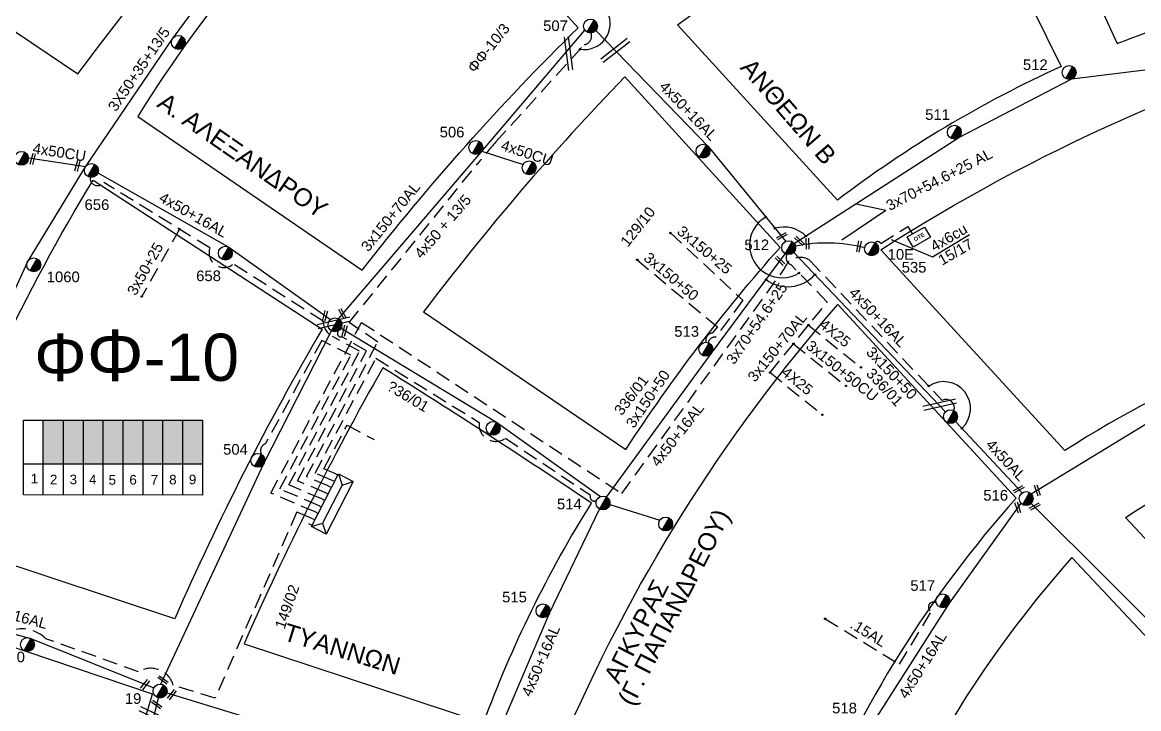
# Model space of a CAD drawing. Header units: millimetres. Extents: x 1091 to 3521, y 1177 to 2968.
# Drawn here: x 1449.9 to 1639, y 2320.1 to 2436.4 of the extents above; entities that cross this region are included whole.
import ezdxf
from ezdxf.enums import TextEntityAlignment as Align

# ---------------------------------------------------------------- set-up
doc = ezdxf.new("R2010")
doc.units = ezdxf.units.MM
doc.linetypes.add('DASHED', pattern=[19.05, 12.7, -6.35])
for name, color, linetype, lineweight in [('3x150+50', 7, 'Continuous', 30), ('3x50+25', 7, 'Continuous', 30), ('3X50+35+13_5', 7, 'Continuous', 30), ('4x50 + 13_5', 7, 'SYN_LINE', 30), ('Άγνωστα', 7, 'Continuous', 30), ('Γυμνά εναέρια ΧΤ (3Φ)   4x50CU', 7, 'Continuous', 30), ('Γυμνά εναέρια ΧΤ (3Φ) 4x50AL', 7, 'Continuous', 30), ('Γυμνά εναέρια ΧΤ και ΦΟΠ (3Φ)   4x50+16AL', 7, 'Continuous', 30), ('Καλώδια ΧΤ   3x150+50CU', 7, 'DASHED', 30), ('Καλώδια ΧΤ   3x150+70AL', 7, 'DASHED', 30), ('Καλώδια ΧΤ   3x150AL+50CU', 7, 'DASHED', 30), ('Συνεστραμμένα ΧΤ   3x70+54.6+25 AL', 7, 'SYN_LINE', 30), ('Υπογεια Καλωδια Δικτυου ΧΤ 4X25', 7, 'DASHED', 30), ('Υπόγεια Καλώδια Δικτύου ΧΤ   .15', 7, 'DASHED', 30), ('Υπόγεια καλώδια Παροχών ΧΤ   4x50AL', 7, 'DASHED', 30), ('Υπόγεια καλώδια Παροχών ΧΤ   4x6', 7, 'DASHED', 30)]:
    doc.layers.add(name, color=color, linetype=linetype, lineweight=lineweight)
for name, color, linetype in [('Pillar OTE', 7, 'Continuous'), ('TEXT ΚΑΛΩΔΙΩΝ', 7, 'Continuous'), ('ΑΓΝΩΣΤΟ ΕΝΑΕΡΙΟ ΚΑΛΩΔΙΟ', 7, 'Continuous'), ('ΑΓΝΩΣΤΟ ΥΠΟΓΕΙΟ ΚΑΛΩΔΙΟ', 7, 'DASHED'), ('Επιγραφές - Σχήματα', 7, 'Continuous'), ('Μηχανική τομή', 7, 'Continuous'), ('Στύλος ΦΜ', 7, 'Continuous'), ('Στύλος ΦΜ @ 1', 7, 'Continuous'), ('Συνδέσεις', 7, 'Continuous'), ('Τομή', 7, 'Continuous'), ('Υποσταθμός πόλεως', 7, 'Continuous'), ('Υπόβαθρο ΔΕΗ', 7, 'Continuous')]:
    doc.layers.add(name, color=color, linetype=linetype)
doc.styles.add('arial', font='arial.ttf')
doc.styles.get("Standard").update_dxf_attribs({"font": 'arial.ttf', "height": 1.8})
doc.linetypes.add('SYN_LINE', pattern='A,0.5,-0.0001,["/\\/\\/\\/",Standard,S=0.1,R=0,X=0,Y=-0.05],-0.25', length=0.7501)
doc.dimstyles.new('ISO-25', dxfattribs={"dimtxt": 2.5, "dimasz": 2.5, "dimexe": 1.25, "dimexo": 0.625, "dimtad": 1, "dimtxsty": 'Standard', "dimcen": 2.5, "dimadec": 0, "dimazin": 0, "dimtfac": 1, "dimtmove": 0, "dimatfit": 3, "dimfxl": 1, "dimarcsym": 0})

# ---------------------------------------------------------------- blocks, each defined once
blk = doc.blocks.new('ΥΠΑΡΧΩΝ ΤΣΙΜΕΝΤΕΝΙΟΣ ΣΤΥΛΟΣ')
at = {"layer": 'Στύλος ΦΜ'}
blk.add_hatch(color=7, dxfattribs=at).paths.add_polyline_path([(-1.29, -2.28, 0.574793), (2.62, 0, 0.268822), (1.3, 2.27)])
at = {"layer": 'Στύλος ΦΜ', "color": 7}
blk.add_line((-1.29, -2.28), (1.3, 2.27), dxfattribs=at)
blk.add_circle((0, 0), 2.62, dxfattribs=at)
at = {"layer": 'Στύλος ΦΜ', "flags": 4}
for tag, p in [('ΑΡΙΘΜΟΣ', (-4.68, 8.05)), ('ΤΥΠΟΣ', (-4.91, 3.03))]:
    blk.add_attdef(tag, p, '', height=4, dxfattribs=at)
blk = doc.blocks.new('ΥΠΟΣΤΑΘΜΟΣ ΠΟΛΕΩΣ 9 ΑΝΑΧΩΡΗΣΕΩΝ')
at = {"layer": 'Υποσταθμός πόλεως', "ltscale": 40}
for p, q in [((-9.63, -2.82), (-9.63, -4)), ((-7.12, -2.82), (-7.12, -4)), ((-4.84, -2.82), (-4.84, -4)), ((-2.36, -2.82), (-2.36, -4)), ((0.09, -2.82), (0.09, -4)), ((2.55, -2.82), (2.55, -4)), ((5.02, -2.82), (5.02, -4)), ((7.48, -2.82), (7.48, -4)), ((9.61, -2.82), (9.61, -4))]:
    blk.add_line(p, q, dxfattribs=at)
blk.add_lwpolyline([(-10.02, 2.82), (10.02, 2.82), (10.02, -2.82), (-10.02, -2.82)], close=True, dxfattribs=at)
for points in [[(-7.21, 0), (-10.02, 2.82)], [(-10.02, -2.82), (-7.21, 0)], [(-7.21, 0), (7.21, 0)], [(7.21, 0), (10.02, 2.82)], [(10.02, -2.82), (7.21, 0)]]:
    blk.add_lwpolyline(points, dxfattribs=at)
at = {"layer": 'Υποσταθμός πόλεως', "linetype": 'SYN_LINE', "ltscale": 40, "flags": 1}
for tag, p in [('ΜΕΤΑΣΧΗΜΑΤΙΣΜΟΣ', (10.79, 1.71)), ('ΙΣΧΥΣ', (10.77, -1.08)), ('ΑΡΙΘΜΟΣ', (10.89, -3.8))]:
    blk.add_attdef(tag, p, '', height=1.8, dxfattribs=at)
blk = doc.blocks.new('ΤΟΜΗ')
at = {"layer": 'Τομή', "ltscale": 40}
for p, q in [((11.33, -0.65), (-11.4, -0.65)), ((11.33, -3.42), (-11.4, -3.42))]:
    blk.add_line(p, q, dxfattribs=at)
blk = doc.blocks.new('ΜΗΧΑΝΙΚΗ ΤΟΜΗ')
at = {"layer": 'Μηχανική τομή', "ltscale": 40}
for p, q in [((-3.79, 1.21), (3.79, 1.21)), ((3.79, -0.34), (-3.79, -0.34))]:
    blk.add_line(p, q, dxfattribs=at)
blk = doc.blocks.new('_ΣΥΝΔΕΣΗ')
at = {"layer": 'Συνδέσεις', "linetype": 'SYN_LINE', "ltscale": 40}
blk.add_hatch(color=256, dxfattribs=at).paths.add_polyline_path([(0.5, -0.01, 1), (-0.5, -0.01, 1)])
at = {"layer": 'Συνδέσεις'}
blk.add_circle((0, -0.01), 0.5, dxfattribs=at)
blk = doc.blocks.new('PILLAR ΟΤΕ')
at = {"layer": 'Pillar OTE', "ltscale": 40}
blk.add_lwpolyline([(-3.31, 2.02), (3.39, 2.02), (3.39, -1.99), (-3.31, -1.99)], close=True, dxfattribs=at)
at = {"layer": 'Pillar OTE', "insert": (-1.81, 0.71), "char_height": 1.3575, "width": 109.961, "attachment_point": 1}
blk.add_mtext('{\\fArial|b1|i0|c161|p34;OTE}', dxfattribs=at)

msp = doc.modelspace()

# ---------------------------------------------------------------- hatches: boundary and pattern name
at = {"layer": 'Καλώδια ΧΤ   3x150AL+50CU', "linetype": 'DASHED', "lineweight": -3, "ltscale": 0.2}
h = msp.add_hatch(color=1, dxfattribs=at)
h.dxf.hatch_style = 1
h.paths.add_polyline_path([(1456.82, 2369), (1453.38, 2369), (1453.38, 2361.64), (1456.82, 2361.63)])
h = msp.add_hatch(color=151, dxfattribs=at)
h.dxf.hatch_style = 1
h.paths.add_polyline_path([(1456.82, 2361.63), (1460.26, 2361.63), (1460.26, 2369), (1456.82, 2369)])
h = msp.add_hatch(color=5, dxfattribs=at)
h.dxf.hatch_style = 1
h.paths.add_polyline_path([(1463.56, 2369), (1460.26, 2369), (1460.26, 2361.63), (1463.56, 2361.63)])
h = msp.add_hatch(color=27, dxfattribs=at)
h.dxf.hatch_style = 1
h.paths.add_polyline_path([(1463.56, 2361.63), (1466.94, 2361.62), (1466.94, 2369), (1463.56, 2369)])
h = msp.add_hatch(color=62, dxfattribs=at)
h.dxf.hatch_style = 1
h.paths.add_polyline_path([(1466.94, 2361.62), (1470.34, 2361.62), (1470.34, 2369), (1466.94, 2369)])
h = msp.add_hatch(color=30, dxfattribs=at)
h.dxf.hatch_style = 1
h.paths.add_polyline_path([(1470.34, 2361.62), (1473.74, 2361.62), (1473.74, 2369), (1470.34, 2369)])
h = msp.add_hatch(color=6, dxfattribs=at)
h.dxf.hatch_style = 1
h.paths.add_polyline_path([(1473.68, 2361.62), (1477.07, 2361.62), (1477.08, 2369), (1473.68, 2369)])
h = msp.add_hatch(color=85, dxfattribs=at)
h.dxf.hatch_style = 1
h.paths.add_polyline_path([(1477.07, 2361.62), (1480.46, 2361.62), (1480.46, 2369), (1477.07, 2369)])

# ---------------------------------------------------------------- linework, layer by layer
at = {"layer": '3x150+50', "color": 85, "linetype": 'DASHED', "lineweight": -3, "ltscale": 0.2}
msp.add_lwpolyline([(1507.32, 2385.59), (1551.42, 2356.58), (1578.93, 2394.63, -0.511311), (1583.28, 2396.08), (1605.69, 2372.37), (1605.69, 2372.37)], format="xyb", dxfattribs=at)
at = {"layer": '3x150+50', "color": 62, "linetype": 'DASHED', "lineweight": -3, "ltscale": 0.2}
for points in [[(1554.01, 2396.19), (1567.6, 2384.81), (1566.8, 2383.79, 0.473405), (1565.66, 2382.21, 1.663843)], [(1509.75, 2379.5), (1527.26, 2368.62, 0.65672), (1531.71, 2365.95), (1546.1, 2356.3, 0.765883), (1547.15, 2355.43, 0.416298)]]:
    msp.add_lwpolyline(points, format="xyb", dxfattribs=at)
at = {"layer": '3x150+50', "color": 85, "linetype": 'DASHED', "lineweight": -3, "ltscale": 0.2}
for points in [[(1491.98, 2356.65), (1507.32, 2385.59)], [(1499.46, 2353.47), (1491.98, 2356.65)]]:
    msp.add_lwpolyline(points, dxfattribs=at)
at = {"layer": '3x150+50', "color": 62, "linetype": 'DASHED', "lineweight": -3, "ltscale": 0.2}
for points in [[(1499.45, 2360.05), (1509.75, 2379.5)], [(1502.22, 2358.87), (1499.45, 2360.05)]]:
    msp.add_lwpolyline(points, dxfattribs=at)
at = {"layer": '3x150+50', "color": 6, "linetype": 'DASHED', "lineweight": -3, "ltscale": 0.2}
msp.add_lwpolyline([(1498.9, 2352.37), (1496.37, 2353.45), (1482.52, 2321.89), (1475.44, 2324.09, 0.494193), (1469.55, 2326.38), (1453.85, 2331.96, 0.264923), (1448.38, 2333.48), (1430.56, 2338.15, 0.549389), (1428.99, 2338.95)], format="xyb", dxfattribs=at)
at = {"layer": '3x50+25', "color": 27, "linetype": 'DASHED', "lineweight": -3, "ltscale": 0.2}
msp.add_lwpolyline([(1476.5, 2401.37), (1470.09, 2389.97)], dxfattribs=at)
at = {"layer": '3x50+25', "color": 62, "linetype": 'DASHED', "lineweight": -3, "ltscale": 0.2}
msp.add_lwpolyline([(1559.65, 2400.74), (1571.9, 2389.33), (1567.29, 2383.08, 0.408626), (1566.07, 2382.13, 838.345853)], format="xyb", dxfattribs=at)
at = {"layer": '3X50+35+13_5', "color": 27, "lineweight": -3, "ltscale": 0.1}
msp.add_lwpolyline([(1428.27, 2339.3), (1438.94, 2369.93), (1450.72, 2395.81), (1460.56, 2411.94), (1475.29, 2433.65), (1486.08, 2448.27), (1498.55, 2461.21), (1511.83, 2471.82)], dxfattribs=at)
at = {"layer": '3X50+35+13_5', "color": 2, "lineweight": -3, "ltscale": 0.1}
msp.add_lwpolyline([(1472.88, 2321.96), (1467.96, 2301.61), (1460.58, 2276.9), (1449.27, 2243.91)], dxfattribs=at)
at = {"layer": '4x50 + 13_5', "color": 5, "lineweight": -3, "ltscale": 0.1}
msp.add_lwpolyline([(1503.42, 2386.19), (1527.57, 2414.45), (1545.16, 2435.13)], dxfattribs=at)
at = {"layer": 'Pillar OTE', "lineweight": -3, "ltscale": 40}
for points in [[(1450.05, 2356.36), (1450.05, 2369), (1480.39, 2369), (1480.39, 2356.33), (1450.05, 2356.36)], [(1453.38, 2356.35), (1453.38, 2369)], [(1456.82, 2356.35), (1456.82, 2369)], [(1460.26, 2356.35), (1460.26, 2369)], [(1463.56, 2356.34), (1463.56, 2369)], [(1466.94, 2356.34), (1466.94, 2369)], [(1470.34, 2356.34), (1470.34, 2369)], [(1473.68, 2356.33), (1473.68, 2369)], [(1477.07, 2356.33), (1477.07, 2369)], [(1450.05, 2361.64), (1480.39, 2361.61)]]:
    msp.add_lwpolyline(points, dxfattribs=at)
at = {"layer": 'ΑΓΝΩΣΤΟ ΕΝΑΕΡΙΟ ΚΑΛΩΔΙΟ', "color": 30, "lineweight": -3, "ltscale": 0.1}
msp.add_lwpolyline([(1473.33, 2324.27), (1490.8, 2361.68), (1502.25, 2384.14)], dxfattribs=at)
at = {"layer": 'ΑΓΝΩΣΤΟ ΕΝΑΕΡΙΟ ΚΑΛΩΔΙΟ', "color": 85, "lineweight": -3, "ltscale": 0.1}
msp.add_lwpolyline([(1672.55, 2300.62), (1662.87, 2311.54), (1647.81, 2327.96), (1620.77, 2354.91)], dxfattribs=at)
at = {"layer": 'ΑΓΝΩΣΤΟ ΥΠΟΓΕΙΟ ΚΑΛΩΔΙΟ', "color": 27, "lineweight": -3, "ltscale": 0.2}
msp.add_lwpolyline([(1506.99, 2380.7), (1502.42, 2383.18, -0.266028), (1500.81, 2385.78), (1485.61, 2395.47, -0.752694), (1481.62, 2398.21), (1463.68, 2409.29, -0.761589), (1461.34, 2410.18, -25.552741)], format="xyb", dxfattribs=at)
at = {"layer": 'ΑΓΝΩΣΤΟ ΥΠΟΓΕΙΟ ΚΑΛΩΔΙΟ', "color": 30, "lineweight": -3, "ltscale": 0.2}
msp.add_lwpolyline([(1505.49, 2380.01), (1500.6, 2382.52), (1491.07, 2365.04, 0.423839), (1490.34, 2363.23, -97.934103)], format="xyb", dxfattribs=at)
at = {"layer": 'ΑΓΝΩΣΤΟ ΥΠΟΓΕΙΟ ΚΑΛΩΔΙΟ', "color": 5, "lineweight": -3, "ltscale": 0.2}
msp.add_lwpolyline([(1501.13, 2356.75), (1496.48, 2358.73), (1508.16, 2380.78), (1504, 2383.14, -0.788914), (1503.43, 2384.15)], format="xyb", dxfattribs=at)
at = {"layer": 'ΑΓΝΩΣΤΟ ΥΠΟΓΕΙΟ ΚΑΛΩΔΙΟ', "color": 27, "lineweight": -3, "ltscale": 0.2}
for points in [[(1494.99, 2358.04), (1506.99, 2380.7)], [(1500.58, 2355.66), (1494.99, 2358.04)]]:
    msp.add_lwpolyline(points, dxfattribs=at)
at = {"layer": 'ΑΓΝΩΣΤΟ ΥΠΟΓΕΙΟ ΚΑΛΩΔΙΟ', "color": 30, "lineweight": -3, "ltscale": 0.2}
for points in [[(1493.49, 2357.35), (1505.49, 2380.01)], [(1500.02, 2354.57), (1493.49, 2357.35)]]:
    msp.add_lwpolyline(points, dxfattribs=at)
at = {"layer": 'ΑΓΝΩΣΤΟ ΥΠΟΓΕΙΟ ΚΑΛΩΔΙΟ', "color": 1, "lineweight": -3, "ltscale": 0.2}
msp.add_lwpolyline([(1502.79, 2359.99), (1500.96, 2360.77), (1504.87, 2368.16), (1509.44, 2365.71)], dxfattribs=at)
at = {"layer": 'Γυμνά εναέρια ΧΤ (3Φ)   4x50CU', "color": 5, "lineweight": -3, "ltscale": 0.1}
for points in [[(1460.56, 2411.94), (1450.9, 2413.42)], [(1527.71, 2414.61), (1534.68, 2412.32)]]:
    msp.add_lwpolyline(points, dxfattribs=at)
at = {"layer": 'Γυμνά εναέρια ΧΤ (3Φ) 4x50AL', "color": 85, "lineweight": -3, "ltscale": 0.1}
msp.add_lwpolyline([(1607.93, 2368.79), (1619.23, 2356.68)], dxfattribs=at)
at = {"layer": 'Γυμνά εναέρια ΧΤ και ΦΟΠ (3Φ)   4x50+16AL', "color": 62, "lineweight": -3, "ltscale": 0.1}
for points in [[(1547.04, 2435.07), (1566.12, 2415.32), (1579.17, 2399.31)], [(1580.54, 2397.45), (1606.25, 2370.44)], [(1548.82, 2355.99), (1566.6, 2380.36)], [(1526.13, 2305.66), (1539.2, 2336.43), (1547.65, 2353.94)]]:
    msp.add_lwpolyline(points, dxfattribs=at)
at = {"layer": 'Γυμνά εναέρια ΧΤ και ΦΟΠ (3Φ)   4x50+16AL', "color": 5, "lineweight": -3, "ltscale": 0.1}
for points in [[(1462.67, 2410.93), (1484.85, 2398.35), (1502.05, 2386.05)], [(1503.86, 2384.59), (1530.21, 2368.65), (1547.79, 2356.06)], [(1549.39, 2354.74), (1557.88, 2352.08)]]:
    msp.add_lwpolyline(points, dxfattribs=at)
at = {"layer": 'Γυμνά εναέρια ΧΤ και ΦΟΠ (3Φ)   4x50+16AL', "color": 2, "lineweight": -3, "ltscale": 0.1}
for points in [[(1620.76, 2356.53), (1647.48, 2372.81), (1673.17, 2382.32), (1708.11, 2392.06)], [(1580.71, 2288.42), (1593.68, 2317.29), (1606.9, 2338), (1619.03, 2354.94)]]:
    msp.add_lwpolyline(points, dxfattribs=at)
at = {"layer": 'Γυμνά εναέρια ΧΤ και ΦΟΠ (3Φ)   4x50+16AL', "color": 30, "lineweight": -3, "ltscale": 0.1}
for points in [[(1429.31, 2337.94), (1451.33, 2332.01), (1472.14, 2323.62)], [(1474.33, 2322.79), (1506.09, 2313.1), (1525.43, 2305.64)]]:
    msp.add_lwpolyline(points, dxfattribs=at)
at = {"layer": 'Γυμνά εναέρια ΧΤ και ΦΟΠ (3Φ)   4x50+16AL', "color": 85, "lineweight": -3, "ltscale": 0.1}
msp.add_arc((1606.34, 2371.11), 1.42, 340.2635, 117.1753, dxfattribs=at)
at = {"layer": 'Καλώδια ΧΤ   3x150+50CU', "color": 62, "lineweight": -3, "ltscale": 0.2}
msp.add_lwpolyline([(1580.49, 2381.97), (1589.36, 2374.81)], dxfattribs=at)
at = {"layer": 'Καλώδια ΧΤ   3x150+70AL', "color": 151, "lineweight": -3, "ltscale": 0.2}
msp.add_lwpolyline([(1510.07, 2382.23), (1505.24, 2385.57), (1527.01, 2412.51, -0.010452), (1530.08, 2416.16), (1545.02, 2432.65, 0.469761), (1546.22, 2434.63, 6.489778)], format="xyb", dxfattribs=at)
at = {"layer": 'Καλώδια ΧΤ   3x150+70AL', "color": 62, "lineweight": -3, "ltscale": 0.2}
msp.add_lwpolyline([(1576.53, 2377.08), (1586.22, 2389.04), (1580.02, 2395.37, -0.414863), (1579.35, 2397.12, -3.743221)], format="xyb", dxfattribs=at)
at = {"layer": 'Καλώδια ΧΤ   3x150+70AL', "color": 151, "lineweight": -3, "ltscale": 0.2}
for points in [[(1497.99, 2359.44), (1510.07, 2382.23)], [(1501.7, 2357.86), (1497.99, 2359.44)]]:
    msp.add_lwpolyline(points, dxfattribs=at)
at = {"layer": 'Συνεστραμμένα ΧΤ   3x70+54.6+25 AL', "color": 62, "lineweight": -3, "ltscale": 15}
for points in [[(1580.63, 2398.95), (1608.5, 2416.94), (1627.65, 2426.87), (1657.87, 2430.57)], [(1566.6, 2380.36), (1579.1, 2397.23)]]:
    msp.add_lwpolyline(points, dxfattribs=at)
at = {"layer": 'Συνεστραμμένα ΧΤ   3x70+54.6+25 AL', "color": 62, "lineweight": -3, "ltscale": 10}
msp.add_arc((1586.1, 2372.78), 26.26, 75.776, 101.5672, dxfattribs=at)
at = {"layer": 'Υπογεια Καλωδια Δικτυου ΧΤ 4X25', "color": 62, "lineweight": -3, "ltscale": 0.2}
for points in [[(1583.03, 2385.11), (1591.91, 2377.95)], [(1576.53, 2377.08), (1585.4, 2369.92)]]:
    msp.add_lwpolyline(points, dxfattribs=at)
at = {"layer": 'Υπόβαθρο ΔΕΗ', "lineweight": -3, "ltscale": 0.1}
for points in [[(1446.26, 2436.49), (1459.3, 2427.69, -0.037116), (1504.19, 2479.91), (1494.36, 2491.13)], [(1618.82, 2468.71), (1635.29, 2432.83, -0.027145), (1676.43, 2446.32), (1667.61, 2483.15, 0.046813), (1618.82, 2468.71, 2.304497)], [(1469.44, 2420.47), (1507.43, 2394.45, -0.032558), (1544.01, 2435.53), (1512.12, 2470.69, 0.076578), (1469.44, 2420.47, 0.72657)], [(1587.92, 2406.3), (1560.85, 2436.03, -0.043882), (1608.12, 2464.88), (1625.84, 2428.97, 0.055832), (1587.92, 2406.3, -1.519562)], [(1626.47, 2363.85), (1595.27, 2397.91, -0.073497), (1679.24, 2435.55), (1690.45, 2389.16, 0.099211), (1626.47, 2363.85, -0.51888)], [(1517.84, 2387.35), (1552.09, 2364.04, -0.036849), (1578.23, 2398.3), (1551.95, 2427.18, 0.031468), (1517.84, 2387.35, 0.492686)], [(1475.68, 2335.35), (1433.06, 2349.47, -0.048926), (1461.85, 2409.71), (1500.63, 2384.41, 0.028755), (1475.68, 2335.35, -5.452854)], [(1583.65, 2300.48), (1541.21, 2313.87, -0.079026), (1587.99, 2388.6), (1618.2, 2355.79, 0.08519), (1583.65, 2300.48, -2.960108)], [(1487.43, 2331.1), (1528, 2317.7, -0.0523), (1546.28, 2354.94, 0.008667), (1510.93, 2377.91, 0.025008), (1487.43, 2331.1, 0.047357)], [(1668.85, 2318.1), (1636.7, 2352.54, -0.086281), (1693.64, 2376.48), (1703.49, 2334.23, 0.093414), (1668.85, 2318.1, 51.801802)], [(1660.61, 2310.61), (1627.61, 2345.73, 0.076265), (1595.79, 2296.26), (1640.3, 2282.09, -0.0474), (1660.61, 2310.61, 5.179007)]]:
    msp.add_lwpolyline(points, format="xyb", dxfattribs=at)
msp.add_lwpolyline([(1604.03, 2396.72), (1610.31, 2400.5)], dxfattribs=at)
msp.add_lwpolyline([(1407.82, 2270.11), (1451.62, 2255.22), (1471.91, 2322.58), (1428.9, 2337.09)], close=True, dxfattribs=at)
at = {"layer": 'Υπόβαθρο ΔΕΗ', "lineweight": -3}
for centre, radius, start, end in [((1545.02, 2436.26), 4.44, 260.8737, 26.0373), ((1578.56, 2398.67), 5.51, 120.025, 301.1737), ((1578.85, 2396.43), 5.32, 45.33, 106.3015), ((1579.51, 2397.85), 6.22, 233.8475, 317.9404), ((1605.91, 2370.97), 4.57, 312.8677, 123.2856)]:
    msp.add_arc(centre, radius, start, end, dxfattribs=at)
at = {"layer": 'Υπόβαθρο ΔΕΗ', "lineweight": -3, "ltscale": 0.1}
msp.add_open_spline([(1335.62, 2395.81), (1336.34, 2395.82), (1337.06, 2395.82), (1339.21, 2395.84), (1340.64, 2395.87), (1343.27, 2395.99), (1344.48, 2396.09), (1346.9, 2396.36), (1348.11, 2396.54), (1351.72, 2397.19), (1354.12, 2397.77), (1358.13, 2398.94), (1359.76, 2399.47), (1362.99, 2400.61), (1364.6, 2401.22), (1367.63, 2402.41), (1369.06, 2402.97), (1371.9, 2404.12), (1373.31, 2404.7), (1376.69, 2406.13), (1378.64, 2407), (1382.85, 2408.99), (1385.09, 2410.14), (1389.15, 2412.33), (1390.97, 2413.35), (1394.59, 2415.42), (1396.39, 2416.48), (1400.22, 2418.81), (1402.25, 2420.1), (1406.26, 2422.75), (1408.24, 2424.12), (1413.14, 2427.59), (1416.05, 2429.72), (1420.99, 2433.36), (1423.02, 2434.88), (1427.09, 2437.9), (1429.12, 2439.41), (1434.15, 2443.21), (1437.14, 2445.51), (1444.06, 2451.04), (1447.96, 2454.32), (1453.69, 2459.41), (1455.6, 2461.15), (1459.36, 2464.68), (1461.23, 2466.47), (1464.92, 2470.03), (1466.74, 2471.79), (1470.4, 2475.3), (1472.23, 2477.04), (1477.73, 2482.27), (1481.39, 2485.75), (1488.55, 2492.85), (1492.05, 2496.47), (1496.91, 2501.86), (1498.38, 2503.55), (1501.26, 2506.97), (1502.68, 2508.7), (1505.81, 2512.59), (1507.52, 2514.75), (1510.54, 2518.5), (1511.83, 2520.09), (1514.44, 2523.25), (1515.75, 2524.82), (1519.68, 2529.52), (1522.3, 2532.64), (1527.41, 2538.95), (1529.93, 2542.15), (1534.8, 2548.51), (1537.17, 2551.66), (1541.05, 2556.89), (1542.57, 2558.96), (1545.96, 2563.67), (1547.84, 2566.31), (1550.94, 2570.6), (1552.15, 2572.26), (1554.6, 2575.54), (1555.84, 2577.18), (1558.42, 2580.57), (1559.76, 2582.33), (1562.59, 2586.05), (1564.07, 2588.03), (1567.05, 2591.99), (1568.55, 2593.97), (1571.26, 2597.43), (1572.46, 2598.92), (1574.88, 2601.87), (1576.1, 2603.33), (1578.56, 2606.27), (1579.8, 2607.75), (1582.54, 2611.04), (1584.05, 2612.87), (1586.68, 2616.03), (1587.8, 2617.36), (1590.07, 2619.99), (1591.22, 2621.29), (1593.81, 2624.22), (1595.26, 2625.84), (1598.15, 2629.09), (1599.6, 2630.72), (1603.17, 2634.7), (1605.3, 2637.05), (1609.65, 2641.68), (1611.86, 2643.97), (1616.26, 2648.34), (1618.44, 2650.44), (1622.85, 2654.49), (1625.07, 2656.45), (1629.56, 2660.29), (1631.83, 2662.18), (1635.63, 2665.38), (1637.18, 2666.68), (1641.77, 2670.66), (1644.77, 2673.39), (1649.56, 2677.8), (1651.36, 2679.46), (1654.94, 2682.79), (1656.73, 2684.46), (1660.28, 2687.82), (1662.05, 2689.52), (1665.18, 2692.45), (1666.52, 2693.69), (1669.26, 2696.12), (1670.64, 2697.32), (1674.84, 2700.86), (1677.68, 2703.15), (1683.03, 2707.36), (1685.53, 2709.3), (1693, 2715.11), (1697.95, 2719.01), (1705.34, 2724.87), (1707.79, 2726.82), (1712.69, 2730.71), (1715.12, 2732.67), (1719.85, 2736.52), (1722.14, 2738.41), (1728.94, 2744.18), (1733.37, 2748.16), (1740.52, 2754.58), (1743.24, 2757.01), (1748.6, 2761.91), (1751.25, 2764.38), (1755.91, 2768.92), (1757.94, 2770.97), (1761.94, 2775.16), (1763.91, 2777.29), (1769.01, 2782.94), (1772.1, 2786.49), (1778.15, 2793.7), (1781.11, 2797.36), (1789.42, 2808.02), (1794.6, 2815.15), (1801.5, 2825.53), (1803.47, 2828.61), (1806.9, 2834.17), (1808.38, 2836.64), (1811.3, 2841.69), (1812.73, 2844.27), (1815.62, 2849.45), (1817.06, 2852.05), (1819.5, 2856.28), (1820.48, 2857.91), (1822.45, 2861.14), (1823.46, 2862.74), (1826.07, 2866.84), (1827.69, 2869.31), (1830.94, 2874.25), (1832.57, 2876.71), (1836.34, 2882.38), (1838.47, 2885.59), (1842.73, 2892.02), (1844.86, 2895.24), (1848.41, 2900.62), (1849.83, 2902.78), (1852.69, 2907.1), (1854.13, 2909.26), (1856.89, 2913.28), (1858.2, 2915.14), (1860.9, 2918.81), (1862.29, 2920.62), (1865.12, 2924.19), (1866.55, 2925.94), (1869.38, 2929.37), (1870.77, 2931.03), (1873.55, 2934.37), (1874.93, 2936.04), (1879.14, 2941.04), (1882.01, 2944.34), (1886.07, 2948.6), (1887.12, 2949.67), (1889.25, 2951.77), (1890.32, 2952.8), (1891.48, 2953.92), (1891.56, 2954), (1891.65, 2954.08)], degree=3, knots=[0, 0, 0, 0, 2.166148, 2.166148, 6.498445, 6.498445, 10.265763, 10.265763, 14.03308, 14.03308, 21.567715, 21.567715, 26.783111, 26.783111, 31.998507, 31.998507, 36.609107, 36.609107, 41.219706, 41.219706, 47.702734, 47.702734, 55.361699, 55.361699, 61.656862, 61.656862, 67.952024, 67.952024, 75.225312, 75.225312, 82.498599, 82.498599, 93.336109, 93.336109, 100.938237, 100.938237, 108.540365, 108.540365, 119.906013, 119.906013, 135.262764, 135.262764, 143.046265, 143.046265, 150.829766, 150.829766, 158.421213, 158.421213, 166.01266, 166.01266, 181.195553, 181.195553, 196.378447, 196.378447, 203.139727, 203.139727, 209.901007, 209.901007, 218.17125, 218.17125, 224.294478, 224.294478, 230.417706, 230.417706, 242.664163, 242.664163, 254.910619, 254.910619, 266.752825, 266.752825, 274.488922, 274.488922, 284.205481, 284.205481, 290.332499, 290.332499, 296.459518, 296.459518, 303.102773, 303.102773, 310.521928, 310.521928, 317.941082, 317.941082, 323.632036, 323.632036, 329.322989, 329.322989, 335.111928, 335.111928, 342.21937, 342.21937, 347.401444, 347.401444, 352.583519, 352.583519, 359.110119, 359.110119, 365.636719, 365.636719, 375.115877, 375.115877, 384.595036, 384.595036, 393.595586, 393.595586, 402.417975, 402.417975, 411.240365, 411.240365, 417.351182, 417.351182, 429.572817, 429.572817, 436.920313, 436.920313, 444.267808, 444.267808, 451.615303, 451.615303, 457.062825, 457.062825, 462.510346, 462.510346, 473.405389, 473.405389, 482.870876, 482.870876, 501.801851, 501.801851, 511.190138, 511.190138, 520.578425, 520.578425, 529.535879, 529.535879, 547.450786, 547.450786, 558.371689, 558.371689, 569.292592, 569.292592, 578.03359, 578.03359, 586.774588, 586.774588, 600.952588, 600.952588, 615.130587, 615.130587, 641.674, 641.674, 652.706754, 652.706754, 661.38308, 661.38308, 670.280364, 670.280364, 679.177647, 679.177647, 684.825847, 684.825847, 690.474048, 690.474048, 699.322624, 699.322624, 708.1712, 708.1712, 719.749064, 719.749064, 731.326928, 731.326928, 739.082483, 739.082483, 746.838037, 746.838037, 753.616582, 753.616582, 760.393168, 760.393168, 767.169755, 767.169755, 773.671582, 773.671582, 780.173409, 780.173409, 793.177063, 793.177063, 797.627508, 797.627508, 802.077954, 802.077954, 802.435638, 802.435638, 802.435638, 802.435638], dxfattribs=at)
msp.add_spline([(1335.62, 2394.14), (1344.53, 2394.43), (1360.48, 2397.96), (1368.34, 2400.9), (1382.02, 2406.76), (1392.47, 2412.29), (1404.4, 2419.53), (1414.47, 2426.51), (1424.18, 2433.66), (1440.74, 2446.25), (1456.58, 2459.8), (1469.4, 2472.03), (1484.71, 2486.71), (1500.03, 2502.92), (1512.41, 2518.15), (1525.7, 2534.19), (1538.08, 2550.11), (1545.44, 2560.09), (1553.43, 2571.17), (1563.13, 2584.01), (1572.27, 2596), (1582.59, 2608.49), (1588.81, 2615.95), (1597.54, 2625.89), (1607.98, 2637.46), (1622.14, 2651.57), (1629.32, 2657.89), (1640, 2666.91), (1650.61, 2676.5), (1659.43, 2684.72), (1668.7, 2693.39), (1689.74, 2710.46), (1708.26, 2725.06), (1725.86, 2739.38), (1739.9, 2751.78), (1756.42, 2767.09), (1769.1, 2780.57), (1783, 2797.11), (1792.76, 2809.93), (1802.17, 2823.54), (1812.07, 2839.71), (1821.05, 2855.6), (1829.39, 2868.85), (1841, 2886.39), (1851.12, 2901.71), (1861.81, 2917.22), (1872.99, 2931.09), (1887.34, 2947.5), (1892.81, 2952.88)], degree=3, dxfattribs=at)
at = {"layer": 'Υπόγεια Καλώδια Δικτύου ΧΤ   .15', "color": 2, "lineweight": -3, "ltscale": 0.2}
msp.add_lwpolyline([(1585.86, 2335.35), (1598.45, 2327.64), (1603.85, 2336.58, -1.134696), (1604.68, 2337.99, -0.583846)], format="xyb", dxfattribs=at)
at = {"layer": 'Υπόγεια καλώδια Παροχών ΧΤ   4x6', "color": 62, "lineweight": -3, "ltscale": 0.2}
msp.add_lwpolyline([(1594.3, 2399.08, -0.517159), (1595.26, 2398.97), (1599.85, 2401.85), (1600.67, 2400.53)], format="xyb", dxfattribs=at)

# ---------------------------------------------------------------- block references
at = {"layer": 'Pillar OTE', "xscale": 0.5, "yscale": 0.5, "zscale": 0.5, "rotation": 30.14623664492451}
msp.add_blockref('PILLAR ΟΤΕ', (1601.71, 2400.02), dxfattribs=at)
at = {"layer": 'Μηχανική τομή', "lineweight": -3}
for p, xscale, yscale, zscale, rotation in [((1451.74, 2413.26), 0.2499999999999677, 0.2499999999999677, 0.2499999999999677, 75.47370032593874), ((1459.3, 2412.09), 0.2499999999999677, 0.2499999999999677, 0.2499999999999677, 75.47370032593874), ((1578.47, 2400.28), 0.2499999999999674, 0.2499999999999674, 0.2499999999999674, 208.4768245615615), ((1581.58, 2399.49), 0.2499999999999674, 0.2499999999999674, 0.2499999999999674, 135.8198908105036), ((1582.98, 2398.93), 0.2499999999999674, 0.2499999999999674, 0.2499999999999674, 91.63978162109373), ((1591.68, 2398.43), 0.2499999999999674, 0.2499999999999674, 0.2499999999999674, 78.49038087860356), ((1578.28, 2396.1), 0.2499999999999674, 0.2499999999999674, 0.2499999999999674, 135.8198908105036), ((1501.22, 2386.6), 0.2499999999999677, 0.2499999999999677, 0.2499999999999677, 75.47370032593874), ((1504.18, 2387.08), 0.2499999999999677, 0.2499999999999677, 0.2499999999999677, 118.7625173507742), ((1504.56, 2384.12), 0.2499999999999677, 0.2499999999999677, 0.2499999999999677, 75.47370032593874), ((1618.56, 2357.42), 0.2499999999999674, 0.2499999999999674, 0.2499999999999674, 208.4768245615615), ((1621.7, 2357.08), 0.2499999999999674, 0.2499999999999674, 0.2499999999999674, 288.6861431962648), ((1618.38, 2354.15), 0.2499999999999674, 0.2499999999999674, 0.2499999999999674, 288.6861431962648), ((1621.31, 2354.48), 0.2499999999999674, 0.2499999999999674, 0.2499999999999674, 208.4768245615615), ((1470.56, 2324.26), 0.2499999999999674, 0.2499999999999674, 0.2499999999999674, 231.4920312964588), ((1473.62, 2324.9), 0.2499999999999675, 0.2499999999999675, 0.2499999999999675, 324.0160421484449), ((1475.1, 2322.56), 0.2499999999999674, 0.2499999999999674, 0.2499999999999674, 231.4920312964588), ((1472.58, 2320.74), 0.2499999999999675, 0.2499999999999675, 0.2499999999999675, 324.0160421484449)]:
    msp.add_blockref('ΜΗΧΑΝΙΚΗ ΤΟΜΗ', p, dxfattribs=dict(at, xscale=xscale, yscale=yscale, zscale=zscale, rotation=rotation))
at = {"layer": 'Στύλος ΦΜ @ 1', "lineweight": -3, "ltscale": 40}
ref = msp.add_blockref('ΥΠΑΡΧΩΝ ΤΣΙΜΕΝΤΕΝΙΟΣ ΣΤΥΛΟΣ', (1546.12, 2435.81), dxfattribs=dict(at, xscale=0.4499999999998181, yscale=0.4499999999998181, zscale=0.4499999999998181))
ref.add_attrib('ΤΥΠΟΣ', '507', (1538.09, 2434.97), dxfattribs={"layer": 'Στύλος ΦΜ', "height": 1.8, "flags": 4})
at = {"layer": 'Στύλος ΦΜ @ 1', "lineweight": -3, "ltscale": 40, "xscale": 0.4499999999998181, "yscale": 0.4499999999998181, "zscale": 0.4499999999998181}
for p in [(1476.3, 2433.04), (1565.17, 2414.61), (1449.72, 2413.39), (1535.72, 2411.77), (1502.83, 2385.17), (1607.08, 2369.61), (1529.62, 2367.63), (1558.84, 2351.41)]:
    msp.add_blockref('ΥΠΑΡΧΩΝ ΤΣΙΜΕΝΤΕΝΙΟΣ ΣΤΥΛΟΣ', p, dxfattribs=at)
at = {"layer": 'Στύλος ΦΜ @ 1', "lineweight": -3, "ltscale": 40}
ref = msp.add_blockref('ΥΠΑΡΧΩΝ ΤΣΙΜΕΝΤΕΝΙΟΣ ΣΤΥΛΟΣ', (1627.18, 2427.95), dxfattribs=dict(at, xscale=0.4499999999998181, yscale=0.4499999999998181, zscale=0.4499999999998181))
ref.add_attrib('ΤΥΠΟΣ', '512', (1619.35, 2428.36), dxfattribs={"layer": 'Στύλος ΦΜ', "height": 1.8, "flags": 4})
ref = msp.add_blockref('ΥΠΑΡΧΩΝ ΤΣΙΜΕΝΤΕΝΙΟΣ ΣΤΥΛΟΣ', (1607.74, 2417.84), dxfattribs=dict(at, xscale=0.4499999999998181, yscale=0.4499999999998181, zscale=0.4499999999998181))
ref.add_attrib('ΤΥΠΟΣ', '511', (1602.8, 2419.91), dxfattribs={"layer": 'Στύλος ΦΜ', "height": 1.8, "flags": 4})
ref = msp.add_blockref('ΥΠΑΡΧΩΝ ΤΣΙΜΕΝΤΕΝΙΟΣ ΣΤΥΛΟΣ', (1526.69, 2415.23), dxfattribs=dict(at, xscale=0.4499999999998181, yscale=0.4499999999998181, zscale=0.4499999999998181))
ref.add_attrib('ΤΥΠΟΣ', '506', (1520.56, 2416.94), dxfattribs={"layer": 'Στύλος ΦΜ', "height": 1.8, "flags": 4})
ref = msp.add_blockref('ΥΠΑΡΧΩΝ ΤΣΙΜΕΝΤΕΝΙΟΣ ΣΤΥΛΟΣ', (1461.57, 2411.34), dxfattribs=dict(at, xscale=0.4499999999998181, yscale=0.4499999999998181, zscale=0.4499999999998181))
ref.add_attrib('ΤΥΠΟΣ', '656', (1460.41, 2404.64), dxfattribs={"layer": 'Στύλος ΦΜ', "height": 1.8, "flags": 4})
ref = msp.add_blockref('ΥΠΑΡΧΩΝ ΤΣΙΜΕΝΤΕΝΙΟΣ ΣΤΥΛΟΣ', (1579.68, 2398.25), dxfattribs=dict(at, xscale=0.4499999999998181, yscale=0.4499999999998181, zscale=0.4499999999998181))
ref.add_attrib('ΤΥΠΟΣ', '512', (1572.17, 2397.83), dxfattribs={"layer": 'Στύλος ΦΜ', "height": 1.8, "flags": 4})
ref = msp.add_blockref('ΥΠΑΡΧΩΝ ΤΣΙΜΕΝΤΕΝΙΟΣ ΣΤΥΛΟΣ', (1484.26, 2397.33), dxfattribs=dict(at, xscale=0.4499999999998181, yscale=0.4499999999998181, zscale=0.4499999999998181))
ref.add_attrib('ΤΥΠΟΣ', '658', (1479.32, 2392.58), dxfattribs={"layer": 'Στύλος ΦΜ', "height": 1.8, "flags": 4})
ref = msp.add_blockref('ΥΠΑΡΧΩΝ ΤΣΙΜΕΝΤΕΝΙΟΣ ΣΤΥΛΟΣ', (1593.72, 2398.05), dxfattribs=dict(at, xscale=0.4499999999998181, yscale=0.4499999999998181, zscale=0.4499999999998181))
ref.add_attrib('ΤΥΠΟΣ', '10Ε', (1596.44, 2396.21), dxfattribs={"layer": 'Στύλος ΦΜ', "height": 1.8, "flags": 4})
ref.add_attrib('ΑΡΙΘΜΟΣ', '535', (1598.82, 2394.03), dxfattribs={"layer": 'Στύλος ΦΜ', "height": 1.8, "flags": 4})
ref = msp.add_blockref('ΥΠΑΡΧΩΝ ΤΣΙΜΕΝΤΕΝΙΟΣ ΣΤΥΛΟΣ', (1451.8, 2395.34), dxfattribs=dict(at, xscale=0.4499999999998181, yscale=0.4499999999998181, zscale=0.4499999999998181))
ref.add_attrib('ΤΥΠΟΣ', '1060', (1454.01, 2392.4), dxfattribs={"layer": 'Στύλος ΦΜ', "height": 1.8, "flags": 4})
ref = msp.add_blockref('ΥΠΑΡΧΩΝ ΤΣΙΜΕΝΤΕΝΙΟΣ ΣΤΥΛΟΣ', (1565.63, 2381.03), dxfattribs=dict(at, xscale=0.4499999999998181, yscale=0.4499999999998181, zscale=0.4499999999998181))
ref.add_attrib('ΤΥΠΟΣ', '513', (1560.3, 2383.15), dxfattribs={"layer": 'Στύλος ΦΜ', "height": 1.8, "flags": 4})
ref = msp.add_blockref('ΥΠΑΡΧΩΝ ΤΣΙΜΕΝΤΕΝΙΟΣ ΣΤΥΛΟΣ', (1489.75, 2362.2), dxfattribs=dict(at, xscale=0.4499999999998181, yscale=0.4499999999998181, zscale=0.4499999999998181))
ref.add_attrib('ΤΥΠΟΣ', '504', (1483.88, 2363.17), dxfattribs={"layer": 'Στύλος ΦΜ', "height": 1.8, "flags": 4})
ref = msp.add_blockref('ΥΠΑΡΧΩΝ ΤΣΙΜΕΝΤΕΝΙΟΣ ΣΤΥΛΟΣ', (1548.23, 2354.97), dxfattribs=dict(at, xscale=0.4499999999998181, yscale=0.4499999999998181, zscale=0.4499999999998181))
ref.add_attrib('ΤΥΠΟΣ', '514', (1540.43, 2353.9), dxfattribs={"layer": 'Στύλος ΦΜ', "height": 1.8, "flags": 4})
ref = msp.add_blockref('ΥΠΑΡΧΩΝ ΤΣΙΜΕΝΤΕΝΙΟΣ ΣΤΥΛΟΣ', (1619.91, 2355.72), dxfattribs=dict(at, xscale=0.4499999999998181, yscale=0.4499999999998181, zscale=0.4499999999998181))
ref.add_attrib('ΤΥΠΟΣ', '516', (1612.64, 2355.38), dxfattribs={"layer": 'Στύλος ΦΜ', "height": 1.8, "flags": 4})
ref = msp.add_blockref('ΥΠΑΡΧΩΝ ΤΣΙΜΕΝΤΕΝΙΟΣ ΣΤΥΛΟΣ', (1605.79, 2338.39), dxfattribs=dict(at, xscale=0.4499999999998181, yscale=0.4499999999998181, zscale=0.4499999999998181))
ref.add_attrib('ΤΥΠΟΣ', '517', (1600.28, 2340.09), dxfattribs={"layer": 'Στύλος ΦΜ', "height": 1.8, "flags": 4})
ref = msp.add_blockref('ΥΠΑΡΧΩΝ ΤΣΙΜΕΝΤΕΝΙΟΣ ΣΤΥΛΟΣ', (1538.06, 2336.71), dxfattribs=dict(at, xscale=0.4499999999998181, yscale=0.4499999999998181, zscale=0.4499999999998181))
ref.add_attrib('ΤΥΠΟΣ', '515', (1531.14, 2338.13), dxfattribs={"layer": 'Στύλος ΦΜ', "height": 1.8, "flags": 4})
ref = msp.add_blockref('ΥΠΑΡΧΩΝ ΤΣΙΜΕΝΤΕΝΙΟΣ ΣΤΥΛΟΣ', (1450.74, 2330.99), dxfattribs=dict(at, xscale=0.4499999999998181, yscale=0.4499999999998181, zscale=0.4499999999998181))
ref.add_attrib('ΤΥΠΟΣ', '20', (1447.51, 2327.98), dxfattribs={"layer": 'Στύλος ΦΜ', "height": 1.8, "flags": 4})
ref = msp.add_blockref('ΥΠΑΡΧΩΝ ΤΣΙΜΕΝΤΕΝΙΟΣ ΣΤΥΛΟΣ', (1473.2, 2323.1), dxfattribs=dict(at, xscale=0.4499999999998181, yscale=0.4499999999998181, zscale=0.4499999999998181))
ref.add_attrib('ΤΥΠΟΣ', '19', (1467.23, 2320.93), dxfattribs={"layer": 'Στύλος ΦΜ', "height": 1.8, "flags": 4})
ref = msp.add_blockref('ΥΠΑΡΧΩΝ ΤΣΙΜΕΝΤΕΝΙΟΣ ΣΤΥΛΟΣ', (1592.55, 2317.62), dxfattribs=dict(at, xscale=0.4499999999998181, yscale=0.4499999999998181, zscale=0.4499999999998181))
ref.add_attrib('ΤΥΠΟΣ', '518', (1587.04, 2319.32), dxfattribs={"layer": 'Στύλος ΦΜ', "height": 1.8, "flags": 4})
at = {"layer": 'Συνδέσεις', "lineweight": -3, "xscale": 0.25, "yscale": 0.25, "zscale": 0.25}
for p in [(1544.31, 2431.87), (1575.8, 2403.44), (1476.5, 2401.37), (1577.36, 2401.53), (1559.65, 2400.74), (1582.59, 2400.21), (1554.01, 2396.2), (1581.41, 2393.95), (1575.84, 2392.83), (1584.13, 2393.68), (1470.09, 2389.97), (1583.03, 2385.12), (1580.49, 2381.98), (1576.53, 2377.09), (1591.91, 2377.96), (1589.37, 2374.82), (1603.4, 2374.8), (1585.4, 2369.93), (1609.02, 2367.62), (1585.86, 2335.35)]:
    msp.add_blockref('_ΣΥΝΔΕΣΗ', p, dxfattribs=at)
at = {"layer": 'Τομή', "lineweight": -3}
for p, xscale, yscale, zscale, rotation in [((1541.84, 2431.11), 0.2499999999999999, 0.2499999999999999, 0.2499999999999999, 97.15118523991016), ((1549.99, 2432.07), 0.2499999999999999, 0.2499999999999999, 0.2499999999999999, 37.73661311515625), ((1502.76, 2385.04), 0.2499999999999999, 0.2499999999999999, 0.2499999999999999, 192.6846590499796), ((1605.36, 2371.17), 0.2499999999999999, 0.2499999999999999, 0.2499999999999999, 192.6846590499796), ((1472.58, 2319.33), 0.2499999999999996, 0.2499999999999996, 0.2499999999999996, 334.7273213331899)]:
    msp.add_blockref('ΤΟΜΗ', p, dxfattribs=dict(at, xscale=xscale, yscale=yscale, zscale=zscale, rotation=rotation))
at = {"layer": 'Υποσταθμός πόλεως', "lineweight": -3, "xscale": 0.5, "yscale": 0.5, "zscale": 0.5, "rotation": 242.9666168219024}
msp.add_blockref('ΥΠΟΣΤΑΘΜΟΣ ΠΟΛΕΩΣ 9 ΑΝΑΧΩΡΗΣΕΩΝ', (1502.38, 2354.79), dxfattribs=at)

# ---------------------------------------------------------------- texts
at = {"lineweight": -3, "ltscale": 40, "char_height": 3, "width": 64.8866, "attachment_point": 1, "style": 'arial'}
for s, insert, rotation in [('ANΘΕΩΝ Β', (1573.58, 2430.64), 310.8586), ('A. ΑΛΕΞΑΝΔΡΟΥ', (1474.21, 2424.72), 325.2578), ('(Γ. ΠΑΠΑΝΔΡΕΟΥ)', (1550.62, 2321.72), 63.0312), ('ΑΓΚΥΡΑΣ', (1548.24, 2325.51), 63.0312), ('ΤΥΑΝΝΩΝ', (1494.75, 2334.65), 342.8215)]:
    msp.add_mtext(s, dxfattribs=dict(at, insert=insert, rotation=rotation))
at = {"lineweight": -3, "ltscale": 30, "char_height": 1.63, "width": 11.2573, "attachment_point": 1}
for s, insert in [('1', (1451.3, 2359.92)), ('2', (1454.54, 2359.78)), ('3', (1457.87, 2359.78)), ('4', (1461.17, 2359.78)), ('5', (1464.48, 2359.7)), ('6', (1468, 2359.73)), ('7', (1471.62, 2359.73)), ('8', (1474.74, 2359.76)), ('9', (1478.07, 2359.78))]:
    msp.add_mtext(s, dxfattribs=dict(at, insert=insert))
at = {"layer": 'TEXT ΚΑΛΩΔΙΩΝ', "lineweight": -3, "ltscale": 0.1, "style": 'arial'}
for s, rotation, p in [('3X50+35+13/5', 55.8444, (1469.62, 2428.5)), ('4x50+16AL', 313.9925, (1562.71, 2421.44)), (' 4x50CU', 351.2404, (1455.81, 2414.49)), (' 4x50CU', 341.7822, (1535.05, 2414.41)), (' 3x70+54.6+25 AL', 27.4107, (1604.86, 2409.65)), ('4x50+16AL', 330.4448, (1478.85, 2403.82)), (' 3x150+70AL', 51.0656, (1512.02, 2403.24)), ('4x50 + 13/5', 49.4816, (1521.08, 2401.85)), ('3x150+25', 319.9501, (1565.45, 2397.87)), ('3x50+25', 60.6732, (1470.67, 2394.66)), ('3x150+50', 319.9501, (1559.8, 2393.37)), ('3x70+54.6+25', 55.2416, (1574.26, 2385.41)), ('4x50+16AL', 313.5814, (1594.81, 2386.46)), ('3x150+70AL', 50.9775, (1577.73, 2381.42)), ('4X25', 321.1146, (1587.55, 2383.78)), (' 3x150+50CU', 321.1146, (1588.47, 2377.59)), ('3x150+50', 313.3933, (1597.13, 2377)), ('3x150+50', 55.9072, (1555.82, 2372.62)), ('4X25', 321.1146, (1581.15, 2375.67)), ('4x50+16AL', 51.998, (1560.82, 2366.56)), (' 4x50AL', 313.0218, (1616.26, 2362.5)), ('4x50+16AL', 344.9212, (1447.89, 2336.13)), ('4x50+16AL', 66.9802, (1537.68, 2328.24)), ('  .15AL', 328.5153, (1592.6, 2333.33)), ('4x50+16AL', 57.4646, (1602.35, 2327.52))]:
    msp.add_text(s, height=1.8, rotation=rotation, dxfattribs=at).set_placement(p, align=Align.MIDDLE_CENTER)
at = {"layer": 'Άγνωστα', "color": 7, "lineweight": -3, "char_height": 1.8, "attachment_point": 1}
for s, insert, rotation in [('ΦΦ-10/3', (1525.1, 2428.85), 51.4971), ('129/10', (1551.02, 2399.37), 51.4971), ('336/01', (1593.98, 2378.03), 312.8754), ('?36/01', (1512.37, 2375.79), 329.1087), ('336/01', (1549.96, 2370.76), 52.5001), ('149/02', (1492.57, 2334.08), 70.5593)]:
    msp.add_mtext_dynamic_manual_height_columns(s, width=1.8, gutter_width=2.31, heights=[1.06], dxfattribs=dict(at, insert=insert, rotation=rotation))
at = {"layer": 'Υπόβαθρο ΔΕΗ', "lineweight": -3, "insert": (1451.86, 2384.34), "char_height": 8, "width": 84.6573, "attachment_point": 1}
msp.add_mtext('Φ{\\H1.0833x;Φ}-10', dxfattribs=at)
at = {"layer": 'Υπόγεια καλώδια Παροχών ΧΤ   4x50AL', "color": 7, "ltscale": 0.2, "char_height": 1.8, "attachment_point": 1, "rotation": 30}
for s, insert in [('4x6cu', (1603.45, 2399.09)), ('15/17', (1604.75, 2396.73))]:
    msp.add_mtext_dynamic_manual_height_columns(s, width=1.8, gutter_width=12.5, heights=[0.118], dxfattribs=dict(at, insert=insert))

# ---------------------------------------------------------------- leaders
at = {"layer": 'Επιγραφές - Σχήματα', "ltscale": 40}
for points in [[(1591.09, 2405.7), (1596.12, 2404.63)], [(1588.69, 2399.55), (1596.12, 2404.63)], [(1597.04, 2399.65), (1604.03, 2396.72)]]:
    msp.add_leader(points, dimstyle='ISO-25', override={"dimasz": 0.5, "dimtad": 0}, dxfattribs=at)

doc.saveas('drawing.dxf')
